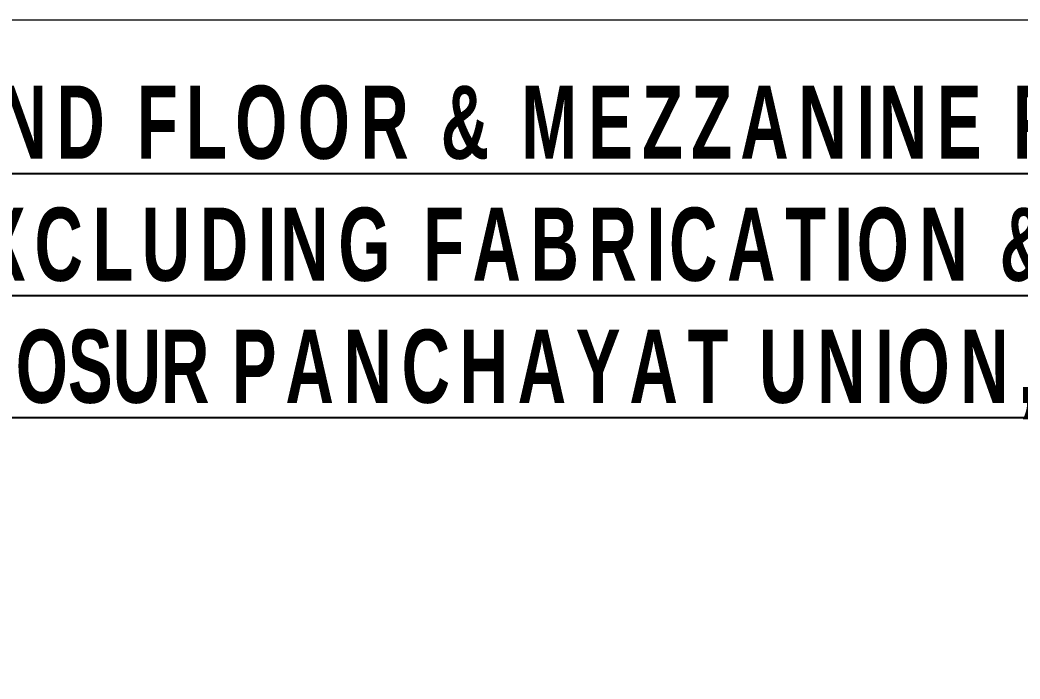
# Model space of a CAD drawing. Header units: metres. Extents: x -1560405 to -1559609, y 42907 to 43310.
# Drawn here: x -1559820.15 to -1559779.15, y 43140.13 to 43167.14 of the extents above; entities that cross this region are included whole.
import ezdxf

# ---------------------------------------------------------------- set-up
doc = ezdxf.new("R2010")
doc.units = ezdxf.units.M
doc.header["$LTSCALE"] = 750
doc.header["$MEASUREMENT"] = 0
doc.layers.get('0').update_dxf_attribs({"lineweight": 5})
doc.styles.add('STYLE2', font='romant.shx', dxfattribs={"width": 0.8, "height": 4})

msp = doc.modelspace()

# ---------------------------------------------------------------- linework, layer by layer
at = {"color": 7}
msp.add_lwpolyline([(-1559608.97831, 43167.13879), (-1559943.01255, 43167.13879), (-1559943.01255, 42906.74882), (-1559608.97831, 42906.74882)], close=True, dxfattribs=at)

# ---------------------------------------------------------------- texts
at = {"color": 0, "lineweight": -2, "ltscale": 0.25, "insert": (-1559930.81312, 43164.44934), "char_height": 3, "width": 263.4919231, "attachment_point": 1, "style": 'STYLE2'}
msp.add_mtext('\\A1;{\\fSwis721 BlkCn BT|b1|i0|c0|p34;\\T1.2;\\L\\C152;DETIAL PLAN SHOWING THE PROPOSED CONSTRUCTION OF GROUND FLOOR & MEZZANINE FLOOR INDUSTRIAL BUILDING FOR \\P"M/S AVIGNA PRIVATE LIMITED"-(LIGHT ENGINEERING INDUSTRY EXCLUDING FABRICATION & FORGING) IN \\H1.8793x; \\H0.53211x;\\P\\T1;S.F.No: 610/1A, 610/1B & 610/1C AT N\\T1.2;AGONDAPALLI \\T1;VILLAGE & PANCHAYAT, HOSUR\\T1.2; PANCHAYAT UNION, \\H1.5862x; \\H0.63044x;\\PHOSUR TALUK, KRISHNAGIRI DISTRICT.\\H1.68261x; }', dxfattribs=at)

doc.saveas('drawing.dxf')
